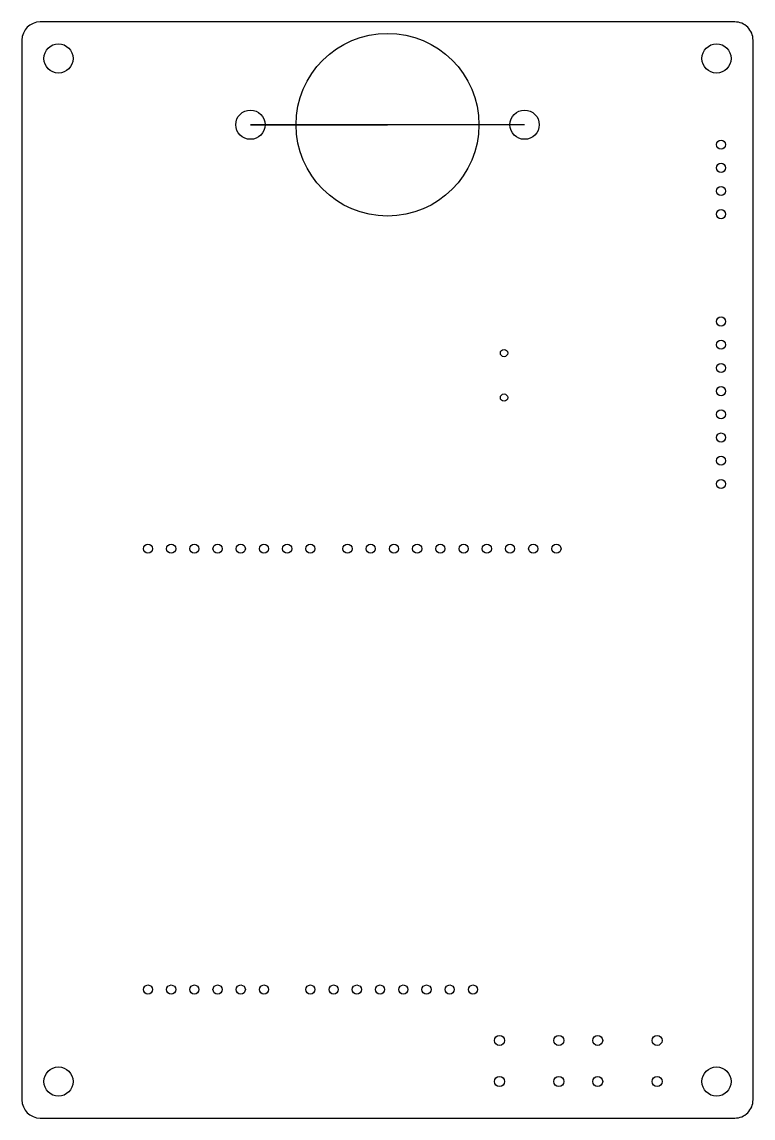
# Model space of a CAD drawing. Header units: millimetres. Extents: x -123 to -43, y 28 to 148.
import ezdxf

# ---------------------------------------------------------------- set-up
doc = ezdxf.new("R2010")
doc.units = ezdxf.units.MM
doc.layers.get('0').update_dxf_attribs({"linetype": 'CONTINUOUS'})

msp = doc.modelspace()

# ---------------------------------------------------------------- linework, layer by layer
for p, q in [((-45.000001, 148), (-121, 148)), ((-123, 146.000001), (-123, 30)), ((-43, 30.000001), (-43, 146)), ((-68, 136.75), (-98, 136.75)), ((-98, 136.75), (-83, 136.75)), ((-121.000001, 28.000001), (-45, 28))]:
    msp.add_line(p, q)
for centre, radius in [((-83, 136.75), 10), ((-119, 144), 1.6), ((-47, 144), 1.6), ((-98, 136.75), 1.6), ((-68, 136.75), 1.6), ((-46.5, 134.57), 0.5), ((-46.5, 132.03), 0.5), ((-46.5, 129.49), 0.5), ((-46.5, 126.95), 0.5), ((-46.5, 115.2), 0.5), ((-46.5, 112.66), 0.5), ((-70.25, 111.75), 0.4), ((-46.5, 110.12), 0.5), ((-46.5, 107.58), 0.5), ((-70.25, 106.87), 0.4), ((-46.5, 105.04), 0.5), ((-46.5, 102.5), 0.5), ((-46.5, 99.96), 0.5), ((-46.5, 97.42), 0.5), ((-109.215, 90.33), 0.5), ((-106.675, 90.33), 0.5), ((-104.135, 90.33), 0.5), ((-101.595, 90.33), 0.5), ((-99.055, 90.33), 0.5), ((-96.515, 90.33), 0.5), ((-93.975, 90.33), 0.5), ((-91.435, 90.33), 0.5), ((-87.375, 90.33), 0.5), ((-84.835, 90.33), 0.5), ((-82.295, 90.33), 0.5), ((-79.755, 90.33), 0.5), ((-77.215, 90.33), 0.5), ((-74.675, 90.33), 0.5), ((-72.135, 90.33), 0.5), ((-69.595, 90.33), 0.5), ((-67.055, 90.33), 0.5), ((-64.515, 90.33), 0.5), ((-109.215, 42.07), 0.5), ((-106.675, 42.07), 0.5), ((-104.135, 42.07), 0.5), ((-101.595, 42.07), 0.5), ((-99.055, 42.07), 0.5), ((-96.515, 42.07), 0.5), ((-91.435, 42.07), 0.5), ((-88.895, 42.07), 0.5), ((-86.355, 42.07), 0.5), ((-83.815, 42.07), 0.5), ((-81.275, 42.07), 0.5), ((-78.735, 42.07), 0.5), ((-76.195, 42.07), 0.5), ((-73.655, 42.07), 0.5), ((-70.75, 36.5), 0.55), ((-64.25, 36.5), 0.55), ((-60, 36.5), 0.55), ((-53.5, 36.5), 0.55), ((-119, 32), 1.6), ((-70.75, 32), 0.55), ((-64.25, 32), 0.55), ((-60, 32), 0.55), ((-53.5, 32), 0.55), ((-47, 32), 1.6)]:
    msp.add_circle(centre, radius)
for centre, radius, start, end in [((-120.99999, 145.99999), 2.00001, 90.00028648, 179.99968488), ((-45, 146), 2, 0, 90.00002865), ((-44.99998, 29.99998), 1.99998, -90.00057296, 0.00060161), ((-121, 30), 2, 180, 269.99997135)]:
    msp.add_arc(centre, radius, start, end)

doc.saveas('drawing.dxf')
